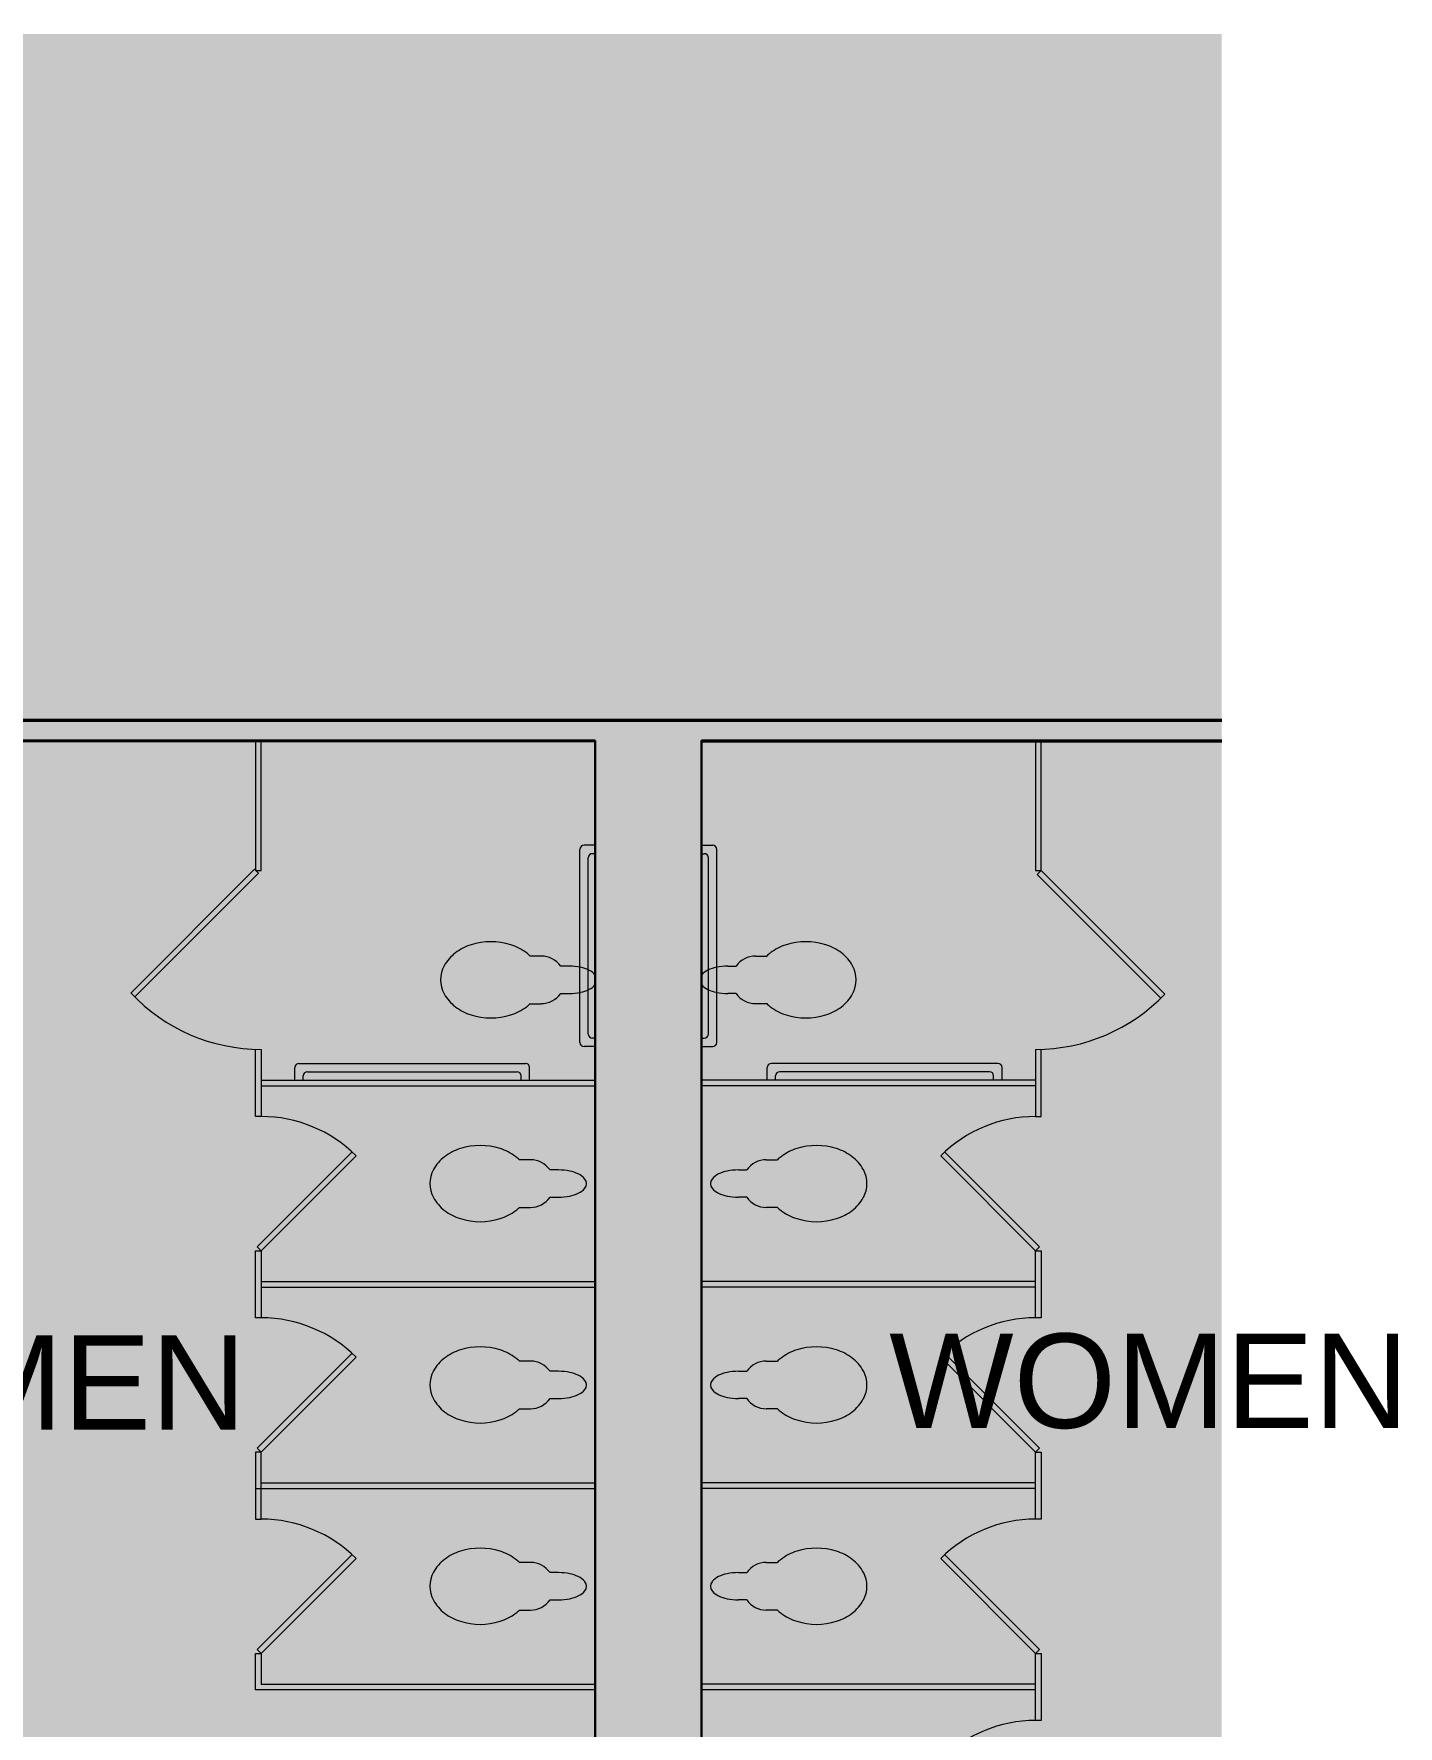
# Model space of a CAD drawing. Header units: inches. Extents: x -653 to 646, y -622 to -20.
# Drawn here: x 401.9 to 646, y -322.3 to -19.7 of the extents above; entities that cross this region are included whole.
import ezdxf

# ---------------------------------------------------------------- set-up
doc = ezdxf.new("R2010")
doc.units = ezdxf.units.IN
doc.header["$MEASUREMENT"] = 0
for name, color, linetype, lineweight in [('06_555 11th St_dwg', 8, 'Continuous', 9), ('A-DETL-GENF', 92, 'Continuous', 9), ('A-WALL', 113, 'Continuous', 18), ('A-WALL-PATT', 111, 'Continuous', 18), ('C-Txt', 7, 'Continuous', 9), ('I-WALL', 2, 'Continuous', 18), ('P', 7, 'Continuous', 9), ('W', 7, 'Continuous', 9)]:
    doc.layers.add(name, color=color, linetype=linetype, lineweight=lineweight)
doc.styles.add('Arial_1', font='arial.ttf', dxfattribs={"height": 16.875})

# ---------------------------------------------------------------- blocks, each defined once
blk = doc.blocks.new('06_555 11th St_dwg-4793957-FIRST FLOOR')
at = {"layer": 'P'}
for p, q in [((3877.68, 2762.47), (3877.68, 2796.97)), ((3880.43, 2797.72), (3878.43, 2797.72)), ((3880.43, 2796.22), (3879.93, 2796.22)), ((3899.43, 2797.72), (3901.43, 2797.72)), ((3899.43, 2796.22), (3899.93, 2796.22)), ((3902.18, 2762.47), (3902.18, 2796.97)), ((3879.18, 2763.97), (3879.18, 2795.47)), ((3900.68, 2763.97), (3900.68, 2795.47)), ((3870.76, 2777.92), (3868.77, 2777.92)), ((3875.76, 2776.1), (3874.26, 2776.1)), ((3904.11, 2776.1), (3905.61, 2776.1)), ((3909.11, 2777.92), (3911.09, 2777.92)), ((3868.77, 2769.39), (3870.76, 2769.39)), ((3874.26, 2771.22), (3875.76, 2771.22)), ((3905.61, 2771.22), (3904.11, 2771.22)), ((3911.09, 2769.39), (3909.11, 2769.39)), ((3880.43, 2763.22), (3879.93, 2763.22)), ((3899.43, 2763.22), (3899.93, 2763.22)), ((3880.43, 2761.72), (3878.43, 2761.72)), ((3899.43, 2761.72), (3901.43, 2761.72)), ((3826.68, 2755.72), (3826.68, 2757.97)), ((3827.43, 2758.72), (3867.93, 2758.72)), ((3828.93, 2757.22), (3866.43, 2757.22)), ((3868.68, 2755.72), (3868.68, 2757.97)), ((3911.18, 2755.72), (3911.18, 2757.97)), ((3952.43, 2758.72), (3911.93, 2758.72)), ((3950.93, 2757.22), (3913.43, 2757.22)), ((3953.18, 2755.72), (3953.18, 2757.97)), ((3820.68, 2755.72), (3880.43, 2755.72)), ((3820.68, 2754.72), (3880.43, 2754.72)), ((3828.18, 2755.72), (3828.18, 2756.47)), ((3867.18, 2755.72), (3867.18, 2756.47)), ((3959.18, 2755.72), (3899.43, 2755.72)), ((3959.18, 2754.72), (3899.43, 2754.72)), ((3912.68, 2755.72), (3912.68, 2756.47)), ((3951.68, 2755.72), (3951.68, 2756.47)), ((3868.85, 2741.48), (3866.86, 2741.48)), ((3873.85, 2739.66), (3872.34, 2739.66)), ((3906.02, 2739.66), (3907.52, 2739.66)), ((3911.02, 2741.48), (3913.01, 2741.48)), ((3866.86, 2732.96), (3868.85, 2732.96)), ((3872.34, 2734.78), (3873.85, 2734.78)), ((3907.52, 2734.78), (3906.02, 2734.78)), ((3913.01, 2732.96), (3911.02, 2732.96)), ((3820.68, 2719.72), (3880.43, 2719.72)), ((3820.68, 2718.72), (3880.43, 2718.72)), ((3959.18, 2719.72), (3899.43, 2719.72)), ((3959.18, 2718.72), (3899.43, 2718.72)), ((3868.85, 2705.48), (3866.86, 2705.48)), ((3911.02, 2705.48), (3913.01, 2705.48)), ((3873.85, 2703.66), (3872.34, 2703.66)), ((3906.02, 2703.66), (3907.52, 2703.66)), ((3866.86, 2696.96), (3868.85, 2696.96)), ((3872.34, 2698.78), (3873.85, 2698.78)), ((3907.52, 2698.78), (3906.02, 2698.78)), ((3913.01, 2696.96), (3911.02, 2696.96)), ((3819.68, 2682.72), (3880.43, 2682.72)), ((3820.68, 2683.72), (3880.43, 2683.72)), ((3959.18, 2683.72), (3899.43, 2683.72)), ((3959.18, 2682.72), (3899.43, 2682.72)), ((3868.85, 2669.48), (3866.86, 2669.48)), ((3911.02, 2669.48), (3913.01, 2669.48)), ((3873.85, 2667.66), (3872.34, 2667.66)), ((3906.02, 2667.66), (3907.52, 2667.66)), ((3866.86, 2660.96), (3868.85, 2660.96)), ((3872.34, 2662.78), (3873.85, 2662.78)), ((3907.52, 2662.78), (3906.02, 2662.78)), ((3913.01, 2660.96), (3911.02, 2660.96)), ((3959.18, 2647.72), (3899.43, 2647.72)), ((3959.18, 2646.72), (3899.43, 2646.72))]:
    blk.add_line(p, q, dxfattribs=at)
at = {"layer": 'P', "flags": 128}
for points in [[(3819.68, 2816.22), (3819.68, 2793.22), (3820.68, 2793.22), (3820.68, 2816.22)], [(3959.18, 2816.22), (3959.18, 2793.22), (3960.18, 2793.22), (3959.48, 2792.51), (3981.6, 2770.39)], [(3982.31, 2771.1), (3960.18, 2793.22), (3960.18, 2816.22)], [(3797.35, 2771.3), (3819.48, 2793.43), (3820.18, 2792.72), (3798.06, 2770.59)], [(3820.68, 2761.22), (3820.68, 2749.22), (3819.68, 2749.22), (3819.68, 2761.22)], [(3959.18, 2761.22), (3959.18, 2749.22), (3960.18, 2749.22), (3960.18, 2761.22)], [(3837.65, 2742.19), (3820.68, 2725.22), (3820.68, 2713.22), (3819.68, 2713.22), (3819.68, 2725.22), (3820.68, 2725.22), (3819.98, 2725.93), (3836.95, 2742.9)], [(3942.92, 2742.9), (3959.89, 2725.93), (3959.18, 2725.22), (3960.18, 2725.22), (3960.18, 2713.22), (3959.18, 2713.22), (3959.18, 2725.22), (3942.21, 2742.19)], [(3836.95, 2706.9), (3819.98, 2689.93), (3820.68, 2689.22), (3837.65, 2706.19)], [(3942.21, 2706.19), (3959.18, 2689.22), (3960.18, 2689.22), (3960.18, 2677.22), (3959.18, 2677.22), (3959.18, 2689.22), (3959.89, 2689.93), (3942.92, 2706.9)], [(3837.65, 2670.19), (3820.68, 2653.22), (3819.98, 2653.93), (3836.95, 2670.9)], [(3942.21, 2670.19), (3959.18, 2653.22), (3960.18, 2653.22), (3960.18, 2641.22), (3959.18, 2641.22), (3959.18, 2653.22), (3959.89, 2653.93), (3942.92, 2670.9)], [(3880.43, 2646.72), (3819.68, 2646.72), (3819.68, 2653.22), (3820.68, 2653.22), (3820.68, 2647.72), (3880.43, 2647.72)]]:
    blk.add_lwpolyline(points, dxfattribs=at)
blk.add_lwpolyline([(3819.68, 2677.22), (3820.68, 2677.22), (3820.68, 2689.22), (3819.68, 2689.22)], close=True, dxfattribs=at)
at = {"layer": 'P'}
for centre, radius, start, end in [((3878.43, 2796.97), 0.75, 90, 180), ((3879.93, 2795.47), 0.75, 90, 180), ((3899.93, 2795.47), 0.75, 0, 90), ((3901.43, 2796.97), 0.75, 0, 90), ((3859.8, 2772.66), 7.29, 127.1189, 151.3075), ((3860.99, 2771.09), 9.26, 107.4052, 127.1189), ((3861.76, 2768.62), 11.85, 72.5948, 107.4052), ((3862.54, 2771.09), 9.26, 52.8811, 72.5948), ((3863.73, 2772.66), 7.29, 46.1841, 52.8811), ((3916.14, 2772.66), 7.29, 127.1189, 133.8159), ((3917.33, 2771.09), 9.26, 107.4052, 127.1189), ((3918.11, 2768.62), 11.85, 72.5948, 107.4052), ((3918.88, 2771.09), 9.26, 52.8811, 72.5948), ((3920.07, 2772.66), 7.29, 28.6925, 52.8811), ((3857.98, 2773.66), 5.21, 151.3075, 208.6925), ((3870.76, 2773.66), 4.26, 34.9298, 90.0001), ((3875.76, 2765.89), 10.21, 78.5671, 90), ((3876.54, 2769.74), 6.28, 63.9767, 78.5671), ((3877.72, 2772.16), 3.59, 40.8852, 63.9767), ((3902.15, 2772.16), 3.59, 116.0233, 139.1148), ((3903.33, 2769.74), 6.28, 101.4329, 116.0233), ((3904.11, 2765.89), 10.21, 90, 101.4329), ((3909.11, 2773.66), 4.26, 89.9999, 145.0702), ((3921.89, 2773.66), 5.21, 331.3075, 28.6925), ((3877.72, 2775.16), 3.59, 296.0233, 319.1148), ((3902.15, 2775.16), 3.59, 220.8852, 243.9767), ((3820.68, 2793.22), 32, 223.2092, 270), ((3859.8, 2774.66), 7.29, 208.6925, 232.8811), ((3863.73, 2774.66), 7.29, 307.1189, 313.8159), ((3870.76, 2773.66), 4.26, 269.9999, 325.0702), ((3875.76, 2781.43), 10.21, 270, 281.4329), ((3876.54, 2777.58), 6.28, 281.4329, 296.0233), ((3903.33, 2777.58), 6.28, 243.9767, 258.5671), ((3904.11, 2781.43), 10.21, 258.5671, 270), ((3909.11, 2773.66), 4.26, 214.9298, 270.0001), ((3916.14, 2774.66), 7.29, 226.1841, 232.8811), ((3920.07, 2774.66), 7.29, 307.1189, 331.3075), ((3959.18, 2793.22), 32, 270, 316.2662), ((3860.99, 2776.23), 9.26, 232.8811, 252.5948), ((3861.76, 2778.7), 11.85, 252.5948, 287.4053), ((3862.54, 2776.23), 9.26, 287.4052, 307.1189), ((3917.33, 2776.23), 9.26, 232.8811, 252.5948), ((3918.11, 2778.7), 11.85, 252.5948, 287.4053), ((3918.88, 2776.23), 9.26, 287.4052, 307.1189), ((3879.93, 2763.97), 0.75, 180, 270), ((3899.93, 2763.97), 0.75, 270, 0), ((3878.43, 2762.47), 0.75, 180, 270), ((3901.43, 2762.47), 0.75, 270, 0), ((3827.43, 2757.97), 0.75, 90, 180), ((3828.93, 2756.47), 0.75, 90, 180), ((3866.43, 2756.47), 0.75, 0, 90), ((3867.93, 2757.97), 0.75, 0, 90), ((3911.93, 2757.97), 0.75, 90, 180), ((3913.43, 2756.47), 0.75, 90, 180), ((3950.93, 2756.47), 0.75, 0, 90), ((3952.43, 2757.97), 0.75, 0, 90), ((3820.68, 2725.22), 24, 45, 90), ((3959.18, 2725.22), 24, 90, 135), ((3857.88, 2736.22), 7.29, 127.1189, 151.3075), ((3859.07, 2734.65), 9.26, 107.4052, 127.1189), ((3859.85, 2732.18), 11.85, 72.5948, 107.4052), ((3860.62, 2734.65), 9.26, 52.8811, 72.5948), ((3861.81, 2736.22), 7.29, 46.1841, 52.8811), ((3918.06, 2736.22), 7.29, 127.1189, 133.8159), ((3919.24, 2734.65), 9.26, 107.4052, 127.1189), ((3920.02, 2732.18), 11.85, 72.5948, 107.4052), ((3920.8, 2734.65), 9.26, 52.8811, 72.5948), ((3921.98, 2736.22), 7.29, 28.6925, 52.8811), ((3856.06, 2737.22), 5.21, 151.3075, 208.6925), ((3868.85, 2737.22), 4.26, 34.9298, 90.0001), ((3873.85, 2729.45), 10.21, 78.5671, 90), ((3874.63, 2733.3), 6.28, 63.9767, 78.5671), ((3875.81, 2735.72), 3.59, 40.3109, 63.9767), ((3904.06, 2735.72), 3.59, 116.0233, 139.6891), ((3905.24, 2733.3), 6.28, 101.4329, 116.0233), ((3906.02, 2729.45), 10.21, 90, 101.4329), ((3911.02, 2737.22), 4.26, 89.9999, 145.0702), ((3923.81, 2737.22), 5.21, 331.3075, 28.6925), ((3875.81, 2738.72), 3.59, 296.0233, 319.6891), ((3877.58, 2737.22), 1.27, 319.6891, 40.3109), ((3902.29, 2737.22), 1.27, 139.6891, 220.3109), ((3904.06, 2738.72), 3.59, 220.3109, 243.9767), ((3857.88, 2738.22), 7.29, 208.6925, 232.8811), ((3861.81, 2738.22), 7.29, 307.1189, 313.8159), ((3868.85, 2737.22), 4.26, 269.9999, 325.0702), ((3873.85, 2744.99), 10.21, 270, 281.4329), ((3874.63, 2741.14), 6.28, 281.4329, 296.0233), ((3905.24, 2741.14), 6.28, 243.9767, 258.5671), ((3906.02, 2744.99), 10.21, 258.5671, 270), ((3911.02, 2737.22), 4.26, 214.9298, 270.0001), ((3918.06, 2738.22), 7.29, 226.1841, 232.8811), ((3921.98, 2738.22), 7.29, 307.1189, 331.3075), ((3859.07, 2739.79), 9.26, 232.8811, 252.5948), ((3859.85, 2742.26), 11.85, 252.5948, 287.4053), ((3860.62, 2739.79), 9.26, 287.4052, 307.1189), ((3919.24, 2739.79), 9.26, 232.8811, 252.5948), ((3920.02, 2742.26), 11.85, 252.5948, 287.4053), ((3920.8, 2739.79), 9.26, 287.4052, 307.1189), ((3820.68, 2689.22), 24, 45, 90), ((3959.18, 2689.22), 24, 90, 135), ((3857.88, 2700.22), 7.29, 127.1189, 151.3075), ((3859.07, 2698.65), 9.26, 107.4052, 127.1189), ((3859.85, 2696.18), 11.85, 72.5948, 107.4052), ((3860.62, 2698.65), 9.26, 52.8811, 72.5948), ((3861.81, 2700.22), 7.29, 46.1841, 52.8811), ((3868.85, 2701.22), 4.26, 34.9298, 90.0001), ((3911.02, 2701.22), 4.26, 89.9999, 145.0702), ((3918.06, 2700.22), 7.29, 127.1189, 133.8159), ((3919.24, 2698.65), 9.26, 107.4052, 127.1189), ((3920.02, 2696.18), 11.85, 72.5948, 107.4052), ((3920.8, 2698.65), 9.26, 52.8811, 72.5948), ((3921.98, 2700.22), 7.29, 28.6925, 52.8811), ((3856.06, 2701.22), 5.21, 151.3075, 208.6925), ((3873.85, 2693.45), 10.21, 78.5671, 90), ((3874.63, 2697.3), 6.28, 63.9767, 78.5671), ((3875.81, 2699.72), 3.59, 40.3109, 63.9767), ((3904.06, 2699.72), 3.59, 116.0233, 139.6891), ((3905.24, 2697.3), 6.28, 101.4329, 116.0233), ((3906.02, 2693.45), 10.21, 90, 101.4329), ((3923.81, 2701.22), 5.21, 331.3075, 28.6925), ((3874.63, 2705.14), 6.28, 281.4329, 296.0233), ((3875.81, 2702.72), 3.59, 296.0233, 319.6891), ((3877.58, 2701.22), 1.27, 319.6891, 40.3109), ((3902.29, 2701.22), 1.27, 139.6891, 220.3109), ((3904.06, 2702.72), 3.59, 220.3109, 243.9767), ((3905.24, 2705.14), 6.28, 243.9767, 258.5671), ((3857.88, 2702.22), 7.29, 208.6925, 232.8811), ((3859.07, 2703.79), 9.26, 232.8811, 252.5948), ((3860.62, 2703.79), 9.26, 287.4052, 307.1189), ((3861.81, 2702.22), 7.29, 307.1189, 313.8159), ((3868.85, 2701.22), 4.26, 269.9999, 325.0702), ((3873.85, 2708.99), 10.21, 270, 281.4329), ((3906.02, 2708.99), 10.21, 258.5671, 270), ((3911.02, 2701.22), 4.26, 214.9298, 270.0001), ((3918.06, 2702.22), 7.29, 226.1841, 232.8811), ((3919.24, 2703.79), 9.26, 232.8811, 252.5948), ((3920.8, 2703.79), 9.26, 287.4052, 307.1189), ((3921.98, 2702.22), 7.29, 307.1189, 331.3075), ((3859.85, 2706.26), 11.85, 252.5948, 287.4053), ((3920.02, 2706.26), 11.85, 252.5948, 287.4053), ((3820.68, 2653.22), 24, 45, 90), ((3959.18, 2653.22), 24, 90, 135), ((3857.88, 2664.22), 7.29, 127.1189, 151.3075), ((3859.07, 2662.65), 9.26, 107.4052, 127.1189), ((3859.85, 2660.18), 11.85, 72.5948, 107.4052), ((3860.62, 2662.65), 9.26, 52.8811, 72.5948), ((3861.81, 2664.22), 7.29, 46.1841, 52.8811), ((3868.85, 2665.22), 4.26, 34.9298, 90.0001), ((3911.02, 2665.22), 4.26, 89.9999, 145.0702), ((3918.06, 2664.22), 7.29, 127.1189, 133.8159), ((3919.24, 2662.65), 9.26, 107.4052, 127.1189), ((3920.02, 2660.18), 11.85, 72.5948, 107.4052), ((3920.8, 2662.65), 9.26, 52.8811, 72.5948), ((3921.98, 2664.22), 7.29, 28.6925, 52.8811), ((3856.06, 2665.22), 5.21, 151.3075, 208.6925), ((3873.85, 2657.45), 10.21, 78.5671, 90), ((3874.63, 2661.3), 6.28, 63.9767, 78.5671), ((3875.81, 2663.72), 3.59, 40.3109, 63.9767), ((3877.58, 2665.22), 1.27, 319.6891, 40.3109), ((3902.29, 2665.22), 1.27, 139.6891, 220.3109), ((3904.06, 2663.72), 3.59, 116.0233, 139.6891), ((3905.24, 2661.3), 6.28, 101.4329, 116.0233), ((3906.02, 2657.45), 10.21, 90, 101.4329), ((3923.81, 2665.22), 5.21, 331.3075, 28.6925), ((3874.63, 2669.14), 6.28, 281.4329, 296.0233), ((3875.81, 2666.72), 3.59, 296.0233, 319.6891), ((3904.06, 2666.72), 3.59, 220.3109, 243.9767), ((3905.24, 2669.14), 6.28, 243.9767, 258.5671), ((3857.88, 2666.22), 7.29, 208.6925, 232.8811), ((3859.07, 2667.79), 9.26, 232.8811, 252.5948), ((3860.62, 2667.79), 9.26, 287.4052, 307.1189), ((3861.81, 2666.22), 7.29, 307.1189, 313.8159), ((3868.85, 2665.22), 4.26, 269.9999, 325.0702), ((3873.85, 2672.99), 10.21, 270, 281.4329), ((3906.02, 2672.99), 10.21, 258.5671, 270), ((3911.02, 2665.22), 4.26, 214.9298, 270.0001), ((3918.06, 2666.22), 7.29, 226.1841, 232.8811), ((3919.24, 2667.79), 9.26, 232.8811, 252.5948), ((3920.8, 2667.79), 9.26, 287.4052, 307.1189), ((3921.98, 2666.22), 7.29, 307.1189, 331.3075), ((3859.85, 2670.26), 11.85, 252.5948, 287.4053), ((3920.02, 2670.26), 11.85, 252.5948, 287.4053), ((3959.18, 2617.22), 24, 90, 135)]:
    blk.add_arc(centre, radius, start, end, dxfattribs=at)
at = {"layer": 'W'}
for p, q in [((3992.49, 2820.22), (3566.5, 2820.22)), ((3899.43, 2816.22), (3992.49, 2816.22))]:
    blk.add_line(p, q, dxfattribs=at)
at = {"layer": 'W', "flags": 128}
blk.add_lwpolyline([(3880.43, 2816.22), (3761.68, 2816.22), (3761.68, 2801.22), (3761.43, 2801.22)], dxfattribs=at)
at = {"layer": 'C-Txt', "char_height": 16.875, "attachment_point": 1, "line_spacing_factor": 0.938532, "style": 'Arial_1'}
for s, insert, width in [('MEN', (3765.6, 2710.12), 62.172), ('WOMEN', (3933, 2710.4), 110.345)]:
    blk.add_mtext(s, dxfattribs=dict(at, insert=insert, width=width))

msp = doc.modelspace()

# ---------------------------------------------------------------- hatches: boundary and pattern name
at = {"layer": 'A-DETL-GENF'}
h = msp.add_hatch(color=254, dxfattribs=at)
h.paths.add_polyline_path([(-653.39, -622.4), (614.42, -622.4), (614.42, -482.36), (532.68, -482.37), (532.68, -557.54), (-617.47, -557.54), (-617.47, -516.92), (-653.39, -516.92), (-653.39, -571.97)], flags=0)
h.paths.add_polyline_path([(-617.47, -511.67), (-617.47, -451.04), (-630.09, -451.04), (-630.09, -445.79), (-541.22, -445.79), (-541.22, -147.23), (-653.39, -147.23), (-653.39, -303.04), (-541.59, -303.04), (-541.59, -308.29), (-653.39, -308.29), (-653.39, -309.3), (-632.37, -309.3), (-632.37, -334.67), (-541.59, -334.67), (-541.59, -339.92), (-653.39, -339.92), (-653.39, -511.67), (-618.41, -511.67)], flags=0)
h.paths.add_polyline_path([(-394.7, -481.62), (-394.7, -464.68), (-382.7, -464.68), (-382.7, -477.74), (-178.64, -477.74), (-178.64, -440.79), (-174.22, -440.79), (-174.22, -398.79), (-178.64, -398.79), (-178.64, -332.79), (-174.22, -332.79), (-174.22, -290.79), (-178.64, -290.79), (-178.64, -224.98), (-174.22, -224.98), (-174.22, -182.79), (-178.64, -182.79), (-178.64, -146.61), (-340.08, -146.61), (-340.08, -181.98), (-292.7, -181.98), (-292.7, -155.79), (-283.57, -155.79), (-283.57, -254.98), (-189.39, -254.98), (-189.39, -155.79), (-184.39, -155.79), (-184.39, -358.79), (-189.39, -358.79), (-189.39, -259.61), (-283.57, -259.61), (-283.57, -358.79), (-292.7, -358.79), (-292.7, -276.12), (-388.7, -276.12), (-388.7, -218.61), (-438.19, -218.61), (-438.19, -188.29), (-433.57, -188.29), (-433.57, -213.98), (-344.71, -213.98), (-344.71, -146.61), (-433.57, -146.61), (-433.57, -148.29), (-438.19, -148.29), (-438.19, -146.61), (-536.59, -146.61), (-536.59, -339.98), (-515.34, -339.98), (-515.34, -476.99), (-448.19, -476.99), (-448.19, -468.3), (-443.57, -468.3), (-443.57, -428.3), (-448.19, -428.3), (-448.19, -397.3), (-388.7, -397.3), (-388.7, -297.81), (-384.07, -297.81), (-384.07, -409.3), (-382.7, -409.3), (-382.7, -424.68), (-394.7, -424.68), (-394.72, -481.62)], flags=0)
h.paths.add_polyline_path([(614.42, -477.73), (614.42, -146.04), (521.36, -146.04), (521.36, -387.04), (483.93, -387.04), (483.93, -407.79), (555.8, -407.79), (555.8, -391.92), (521.6, -391.92), (521.6, -387.29), (593.1, -387.29), (593.1, -391.92), (560.43, -391.92), (560.43, -435.04), (555.8, -435.04), (555.8, -475.04), (560.43, -475.04), (560.43, -477.73), (611.45, -477.73)], flags=0)
h.paths.add_polyline_path([(77.76, -477.73), (215.86, -477.73), (215.86, -421.04), (219.36, -421.04), (219.36, -477.73), (313.61, -477.73), (313.61, -425.54), (373.36, -425.54), (373.36, -337.54), (346.86, -337.54), (346.86, -200.11), (293.61, -200.11), (293.61, -186.61), (194.93, -186.61), (194.93, -191.47), (190.3, -191.47), (190.3, -181.29), (194.93, -181.29), (194.93, -181.98), (293.61, -181.98), (293.61, -155.48), (356.36, -155.48), (356.36, -158.54), (379.86, -158.54), (379.86, -146.04), (194.93, -146.04), (194.93, -147.29), (190.3, -147.29), (190.3, -146.04), (171.36, -146.04), (171.36, -143.29), (96.36, -143.29), (96.36, -146.04), (-36.14, -146.04), (-36.14, -182.79), (-41.14, -182.79), (-41.14, -224.79), (-36.14, -224.79), (-36.14, -290.79), (-41.14, -290.79), (-41.14, -332.79), (-36.14, -332.79), (-36.14, -398.79), (-41.14, -398.79), (-41.14, -440.79), (-36.14, -440.79), (-36.14, -477.73), (-8.39, -477.73), (-8.39, -473.54), (47.61, -473.54), (47.61, -477.73), (77.55, -477.73)], flags=0)
h.paths.add_polyline_path([(379.36, -477.73), (379.36, -429.04), (317.11, -429.04), (317.11, -477.73)], flags=0)
h.paths.add_polyline_path([(444.05, -477.73), (444.05, -476.04), (448.68, -476.04), (448.68, -436.04), (444.05, -436.04), (444.05, -387.04), (430.86, -387.04), (430.86, -383.54), (502.36, -383.54), (502.36, -146.04), (383.36, -146.04), (383.36, -162.04), (356.36, -162.04), (356.36, -192.04), (383.61, -192.04), (383.61, -195.54), (356.36, -195.54), (356.36, -334.04), (383.61, -334.04), (383.61, -337.54), (382.86, -337.54), (382.86, -383.54), (395.11, -383.54), (395.11, -387.04), (382.86, -387.04), (382.86, -477.73)], flags=0)
h.paths.add_polyline_path([(-528.64, -476.99), (-519.97, -476.99), (-519.97, -344.61), (-532.22, -344.61), (-532.22, -476.99)], flags=0)
h.paths.add_polyline_path([(-189.39, -467.79), (-189.39, -370.79), (-184.39, -370.79), (-184.39, -467.79)], flags=0)
h.paths.add_polyline_path([(-288.07, -467.79), (-292.7, -467.79), (-292.7, -370.79), (-283.57, -370.79), (-283.57, -467.79)], flags=0)
h.paths.add_polyline_path([(70.11, -467.79), (70.11, -370.79), (73.61, -370.79), (73.61, -467.79)], flags=0)
h.paths.add_polyline_path([(77.55, -467.79), (74.05, -467.79), (74.05, -370.79), (77.55, -370.79), (77.55, -465.14)], flags=0)
h.paths.add_polyline_path([(-25.89, -467.79), (-30.89, -467.79), (-30.89, -370.79), (-25.89, -370.79), (-25.89, -461.79)], flags=0)
h.paths.add_polyline_path([(-234.09, -461.79), (-264.89, -461.79), (-264.89, -377.79), (-190.64, -377.79), (-190.64, -398.79), (-197.64, -398.79), (-197.64, -381.29), (-261.39, -381.29), (-261.39, -458.29), (-197.64, -458.29), (-197.64, -440.79), (-190.64, -440.79), (-190.64, -461.79), (-200.39, -461.79)], flags=0)
h.paths.add_polyline_path([(47.61, -461.79), (-24.14, -461.79), (-24.14, -440.79), (-17.14, -440.79), (-17.14, -458.29), (46.61, -458.29), (46.61, -381.29), (-17.14, -381.29), (-17.14, -398.79), (-24.14, -398.79), (-24.14, -377.79), (50.11, -377.79), (50.11, -461.79)], flags=0)
h.paths.add_polyline_path([(477.02, -407.79), (479.3, -407.79), (479.3, -387.04), (448.68, -387.04), (448.68, -407.79), (476.72, -407.79)], flags=0)
h.paths.add_polyline_path([(215.86, -381.04), (215.86, -366.79), (77.76, -366.79), (77.76, -359.79), (183.01, -359.79), (183.01, -363.29), (219.36, -363.29), (219.36, -381.04)], flags=0)
h.paths.add_polyline_path([(-200.39, -370.79), (-268.39, -370.79), (-268.39, -361.79), (-200.39, -361.79)], flags=0)
h.paths.add_polyline_path([(46.61, -369.79), (-14.39, -369.79), (-14.39, -360.79), (47.61, -360.79), (47.61, -369.79)], flags=0)
h.paths.add_polyline_path([(70.11, -358.79), (69.86, -358.79), (69.86, -260.11), (-25.89, -260.11), (-25.89, -358.79), (-30.89, -358.79), (-30.89, -155.79), (-25.89, -155.79), (-25.89, -255.48), (69.86, -255.48), (69.86, -155.79), (73.36, -155.79), (73.36, -358.79)], flags=0)
h.paths.add_polyline_path([(73.86, -358.79), (73.86, -155.79), (77.36, -155.79), (77.36, -236.17), (182.76, -236.17), (182.76, -245.42), (77.36, -245.42), (77.36, -358.79), (74.05, -358.79)], flags=0)
h.paths.add_polyline_path([(-264.89, -353.79), (-264.89, -269.79), (-190.64, -269.79), (-190.64, -290.79), (-197.64, -290.79), (-197.64, -273.29), (-261.39, -273.29), (-261.39, -350.29), (-197.64, -350.29), (-197.64, -332.79), (-190.64, -332.79), (-190.64, -353.79), (-261.39, -353.79)], flags=0)
h.paths.add_polyline_path([(50.11, -353.79), (-24.14, -353.79), (-24.14, -332.79), (-17.14, -332.79), (-17.14, -350.29), (46.61, -350.29), (46.61, -273.29), (-17.14, -273.29), (-17.14, -290.79), (-24.14, -290.79), (-24.14, -269.79), (50.11, -269.79), (50.11, -350.29)], flags=0)
h.paths.add_polyline_path([(186.86, -337.79), (186.86, -262.79), (190.36, -262.79), (190.36, -337.79)], flags=0)
h.paths.add_polyline_path([(194.36, -337.79), (190.86, -337.79), (190.86, -262.79), (194.36, -262.79), (194.36, -321.05)], flags=0)
h.paths.add_polyline_path([(-296.59, -271.5), (-292.7, -271.5), (-292.7, -218.61), (-321.09, -218.61), (-321.09, -271.5), (-306.27, -271.5)], flags=0)
h.paths.add_polyline_path([(-325.72, -271.5), (-325.72, -218.61), (-384.07, -218.61), (-384.07, -271.5), (-331.3, -271.5)], flags=0)
h.paths.add_polyline_path([(-199.04, -245.79), (-264.89, -245.79), (-264.89, -161.79), (-190.64, -161.79), (-190.64, -182.79), (-197.64, -182.79), (-197.64, -165.29), (-261.39, -165.29), (-261.39, -242.29), (-197.64, -242.29), (-197.64, -224.79), (-190.64, -224.79), (-190.64, -245.79), (-197.64, -245.79)], flags=0)
h.paths.add_polyline_path([(46.61, -245.79), (-24.14, -245.79), (-24.14, -224.79), (-17.14, -224.79), (-17.14, -242.29), (46.61, -242.29), (46.61, -165.29), (-17.14, -165.29), (-17.14, -182.79), (-24.14, -182.79), (-24.14, -161.79), (50.11, -161.79), (50.11, -245.79)], flags=0)
h.paths.add_polyline_path([(194.36, -232.47), (190.3, -232.47), (190.3, -231.47), (194.93, -231.47), (194.93, -232.47)], flags=0)
h.paths.add_polyline_path([(-292.7, -213.98), (-292.7, -186.61), (-340.08, -186.61), (-340.08, -213.98), (-295.75, -213.98)], flags=0)
h.paths.add_polyline_path([(346.86, -195.48), (346.86, -160.11), (298.24, -160.11), (298.24, -195.48), (316.39, -195.48)], flags=0)
h.paths.add_polyline_path([(-8.39, -151.36), (-8.39, -146.73), (47.61, -146.73), (47.61, -151.36), (46.61, -151.36)], flags=0)
h.paths.add_polyline_path([(297.47, -142.54), (614.42, -142.54), (614.42, -19.69), (-43.64, -19.69), (-43.64, -80.23), (188.43, -80.23), (188.43, -80.29), (188.61, -80.29), (188.61, -142.54), (257.67, -142.54)], flags=0)
h.paths.add_polyline_path([(-448.48, -141.98), (-178.45, -141.98), (-178.44, -141.79), (-176.39, -141.79), (-176.39, -82.29), (-50.39, -82.29), (-50.39, -80.29), (-50.14, -80.29), (-50.14, -19.69), (-653.39, -19.69), (-653.39, -141.98), (-494.92, -141.98)], flags=0)
at = {"layer": 'A-WALL-PATT', "lineweight": 9}
h = msp.add_hatch(color=7, dxfattribs=at)
h.paths.add_polyline_path([(614.42, -146.04), (614.42, -142.54), (171.36, -142.54), (171.36, -146.04), (521.36, -146.04)], flags=0)
h.paths.add_polyline_path([(-25.89, -146.04), (96.36, -146.04), (96.36, -142.54), (-41.14, -142.54), (-41.14, -146.04), (-30.89, -146.04)], flags=0)
msp.add_hatch(color=7, dxfattribs=at).paths.add_polyline_path([(521.36, -387.04), (521.36, -146.04), (502.36, -146.04), (502.36, -387.04)], flags=0)

# ---------------------------------------------------------------- linework, layer by layer
at = {"layer": 'A-WALL', "color": 8, "lineweight": 30}
for p, q in [((502.36, -383.54), (502.36, -146.04)), ((521.36, -146.04), (521.36, -387.04))]:
    msp.add_line(p, q, dxfattribs=at)
at = {"layer": 'I-WALL', "color": 8, "lineweight": 30}
for p, q in [((188.43, -142.54), (614.42, -142.54)), ((502.36, -146.04), (383.36, -146.04)), ((614.42, -146.04), (521.36, -146.04))]:
    msp.add_line(p, q, dxfattribs=at)

# ---------------------------------------------------------------- block references
at = {"layer": '06_555 11th St_dwg', "color": 7}
msp.add_blockref('06_555 11th St_dwg-4793957-FIRST FLOOR', (-3378.07, -2962.51), dxfattribs=at)

doc.saveas('drawing.dxf')
